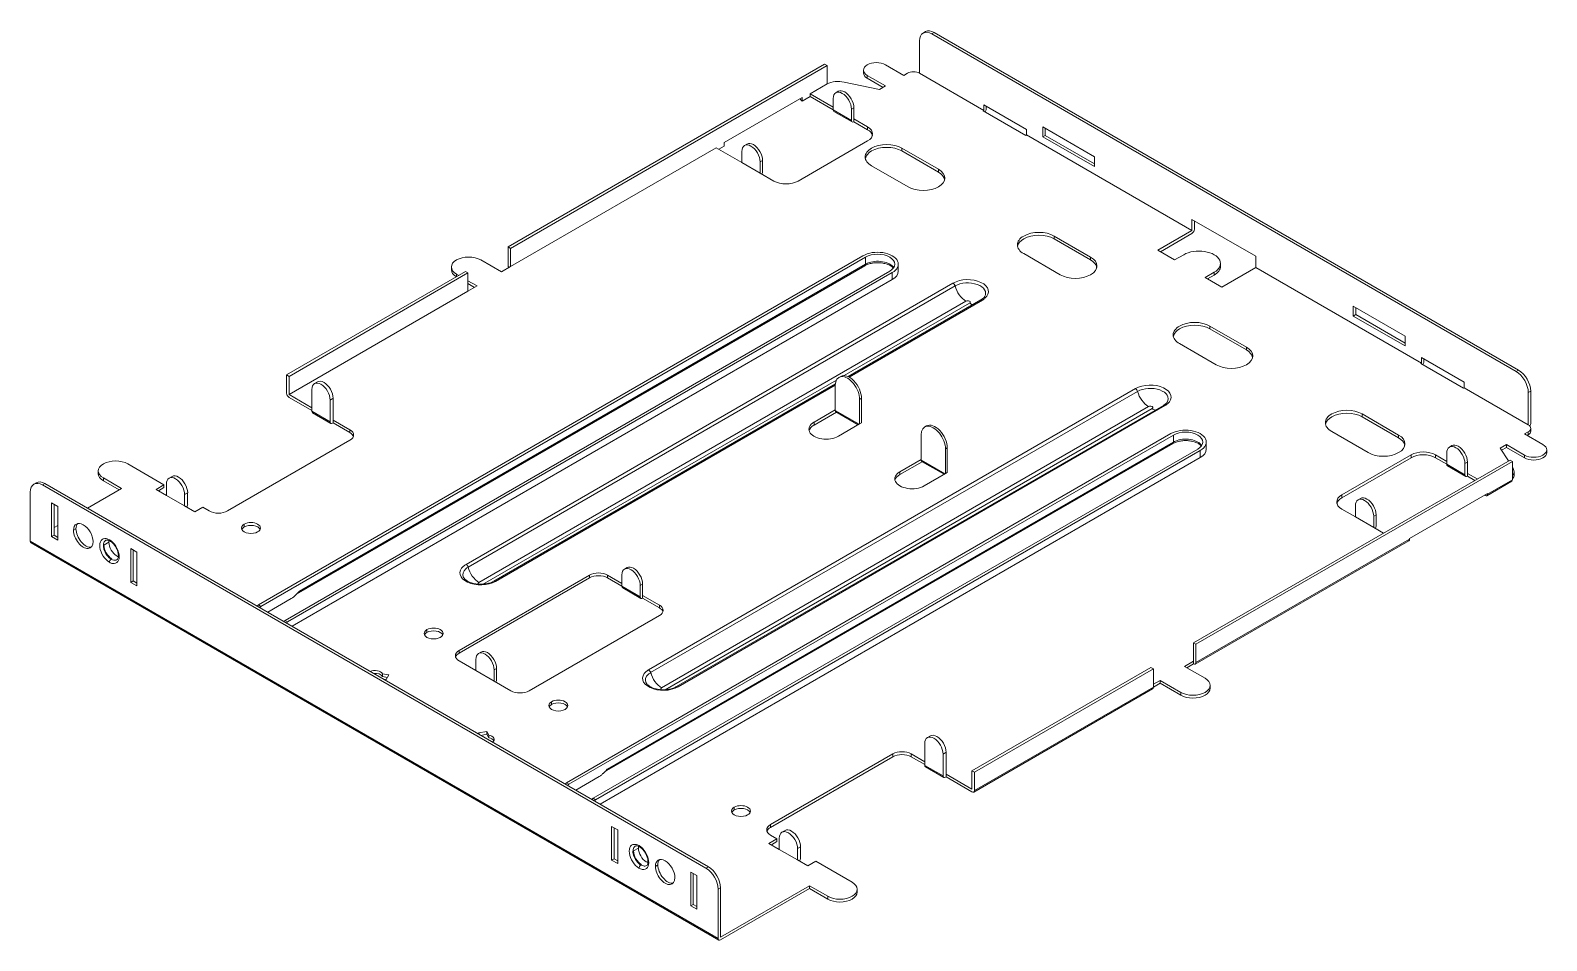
# Model space of a CAD drawing. Header units: millimetres. Extents: x 1920 to 4820, y 310 to 2320.
# Drawn here: x 3830.9 to 4007.1, y 1442.2 to 1547.9 of the extents above; entities that cross this region are included whole.
import ezdxf

# ---------------------------------------------------------------- set-up
doc = ezdxf.new("R2010")
doc.units = ezdxf.units.MM
doc.layers.add('core', color=7, linetype='Continuous', lineweight=20)

msp = doc.modelspace()

# ---------------------------------------------------------------- linework, layer by layer
at = {"layer": 'core'}
for p, q in [((3934.242, 1542.958), (3934.242, 1546.714)), ((3934.939, 1547.793), (3934.656, 1547.63)), ((3935.939, 1547.694), (3935.656, 1547.531)), ((3935.656, 1547.531), (4003.539, 1508.339)), ((4003.821, 1508.502), (3935.939, 1547.694)), ((3923.211, 1544.02), (3886.442, 1522.791)), ((3886.724, 1522.627), (3923.494, 1543.856)), ((3923.494, 1543.856), (3923.211, 1544.02)), ((3923.494, 1541.733), (3923.494, 1543.856)), ((3927.722, 1543.326), (3927.722, 1542.999)), ((3932.404, 1542.713), (3930.282, 1543.938)), ((3921.514, 1540.59), (3923.494, 1541.733)), ((3925.478, 1541.941), (3929.575, 1541.08)), ((3928.161, 1542.713), (3928.161, 1542.387)), ((3928.161, 1542.713), (3930.282, 1541.488)), ((3928.161, 1542.387), (3929.999, 1541.325)), ((3930.282, 1541.488), (3929.575, 1541.08)), ((3932.828, 1542.958), (3932.404, 1542.713)), ((3934.242, 1542.958), (3941.702, 1538.651)), ((3911.544, 1534.916), (3920.595, 1540.141)), ((3920.595, 1539.733), (3921.514, 1540.264)), ((3920.595, 1540.141), (3920.595, 1539.733)), ((3921.514, 1540.264), (3921.514, 1540.59)), ((3921.514, 1540.59), (3924.201, 1539.039)), ((3921.514, 1540.264), (3924.201, 1538.712)), ((3924.201, 1540.019), (3924.201, 1538.712)), ((3924.795, 1540.869), (3924.512, 1540.705)), ((3924.201, 1538.712), (3926.322, 1537.488)), ((3924.284, 1538.529), (3926.405, 1537.304)), ((3926.605, 1538.957), (3926.322, 1538.794)), ((3926.322, 1538.794), (3926.322, 1537.488)), ((3926.605, 1538.957), (3926.605, 1537.651)), ((3941.631, 1538.61), (3941.702, 1538.651)), ((3941.631, 1538.61), (3946.581, 1535.753)), ((3941.702, 1539.304), (3941.702, 1538.651)), ((3946.652, 1536.447), (3941.702, 1539.304)), ((3941.985, 1539.141), (3941.985, 1538.814)), ((3926.605, 1537.651), (3926.605, 1537.324)), ((3926.605, 1537.651), (3928.196, 1536.732)), ((3926.605, 1537.324), (3928.196, 1536.406)), ((3928.196, 1536.406), (3928.196, 1536.732)), ((3946.652, 1536.447), (3946.652, 1535.793)), ((3954.571, 1533.262), (3948.561, 1536.732)), ((3948.561, 1535.589), (3948.561, 1536.732)), ((3948.844, 1535.753), (3948.844, 1536.569)), ((3910.908, 1534.14), (3911.544, 1534.507)), ((3911.544, 1534.507), (3911.544, 1534.916)), ((3914.188, 1534.745), (3913.905, 1534.582)), ((3920.135, 1530.445), (3928.196, 1535.099)), ((3946.581, 1535.753), (3946.652, 1535.793)), ((3946.652, 1535.793), (3965.885, 1524.689)), ((3948.561, 1535.589), (3948.844, 1535.753)), ((3954.571, 1532.119), (3948.561, 1535.589)), ((3954.571, 1532.446), (3948.844, 1535.753)), ((3886.724, 1520.504), (3910.625, 1534.303)), ((3913.595, 1532.589), (3910.625, 1534.303)), ((3913.595, 1533.895), (3913.595, 1532.589)), ((3913.595, 1532.589), (3915.716, 1531.364)), ((3915.999, 1532.834), (3915.716, 1532.67)), ((3915.716, 1532.67), (3915.716, 1531.364)), ((3915.999, 1532.834), (3915.999, 1531.527)), ((3936.434, 1531.813), (3932.191, 1534.262)), ((3932.191, 1534.262), (3932.191, 1533.936)), ((3932.191, 1533.936), (3936.434, 1531.486)), ((3954.571, 1532.119), (3954.571, 1533.262)), ((3917.307, 1530.445), (3915.716, 1531.364)), ((3928.656, 1532.221), (3932.899, 1529.772)), ((3936.434, 1531.486), (3936.434, 1531.813)), ((3965.885, 1524.689), (3965.885, 1525.995)), ((3965.885, 1525.995), (3973.31, 1521.709)), ((3966.168, 1524.852), (3966.168, 1525.832)), ((3954.112, 1521.607), (3949.869, 1524.056)), ((3949.869, 1524.056), (3949.869, 1523.73)), ((3965.885, 1524.689), (3961.925, 1522.403)), ((3965.885, 1524.362), (3962.208, 1522.24)), ((3886.442, 1522.791), (3886.724, 1522.627)), ((3886.442, 1520.668), (3886.442, 1522.791)), ((3886.724, 1520.504), (3886.724, 1522.627)), ((3946.334, 1522.015), (3950.576, 1519.566)), ((3949.869, 1523.73), (3954.112, 1521.28)), ((3961.925, 1522.403), (3963.87, 1521.28)), ((3857.431, 1481.22), (3927.666, 1521.77)), ((3927.949, 1521.607), (3857.714, 1481.057)), ((3862.105, 1482.64), (3927.866, 1520.607)), ((3862.188, 1482.823), (3927.949, 1520.79)), ((3879.845, 1520.464), (3879.845, 1520.137)), ((3885.664, 1519.892), (3883.26, 1521.28)), ((3885.664, 1519.892), (3886.724, 1520.504)), ((3927.949, 1520.79), (3927.949, 1521.607)), ((3931.763, 1519.974), (3931.763, 1520.79)), ((3954.112, 1521.28), (3954.112, 1521.607)), ((3963.87, 1521.28), (3964.93, 1521.893)), ((3969.198, 1520.545), (3969.198, 1520.872)), ((3973.31, 1520.402), (3969.35, 1518.116)), ((3973.31, 1520.402), (3973.31, 1521.709)), ((3973.31, 1520.402), (3992.543, 1509.298)), ((3860.543, 1479.424), (3930.777, 1519.974)), ((3881.492, 1519.933), (3860.703, 1507.93)), ((3931.06, 1519.81), (3860.826, 1479.261)), ((3860.986, 1507.767), (3881.775, 1519.77)), ((3861.34, 1478.741), (3931.06, 1518.994)), ((3880.431, 1519.647), (3880.431, 1519.321)), ((3880.431, 1519.647), (3880.714, 1519.484)), ((3881.775, 1519.77), (3881.492, 1519.933)), ((3881.553, 1485.932), (3938.121, 1518.591)), ((3881.775, 1517.647), (3881.775, 1519.77)), ((3881.775, 1518.871), (3882.835, 1518.259)), ((3882.553, 1518.096), (3881.775, 1518.545)), ((3931.06, 1518.994), (3931.06, 1519.81)), ((3968.466, 1519.851), (3967.405, 1519.239)), ((3967.405, 1519.239), (3969.35, 1518.116)), ((3968.466, 1519.525), (3967.688, 1519.076)), ((3968.466, 1519.525), (3968.466, 1519.851)), ((3860.986, 1505.644), (3881.775, 1517.647)), ((3881.775, 1517.647), (3882.835, 1518.259)), ((3938.355, 1518.266), (3881.786, 1485.606)), ((3939.621, 1516.501), (3883.053, 1483.841)), ((3925.478, 1507.857), (3940.035, 1516.262)), ((3941.36, 1516.638), (3925.94, 1507.735)), ((3941.535, 1516.62), (3926.049, 1507.679)), ((3990.634, 1512.442), (3984.623, 1515.912)), ((3984.623, 1514.769), (3984.623, 1515.912)), ((3984.906, 1514.932), (3984.906, 1515.748)), ((3972.214, 1511.156), (3967.971, 1513.605)), ((3967.971, 1513.605), (3967.971, 1513.278)), ((3967.971, 1513.278), (3972.214, 1510.829)), ((3984.623, 1514.769), (3984.906, 1514.932)), ((3984.623, 1514.769), (3990.634, 1511.298)), ((3984.906, 1514.932), (3990.634, 1511.625)), ((3964.436, 1511.564), (3968.678, 1509.114)), ((3990.634, 1511.298), (3990.634, 1512.442)), ((3972.214, 1510.829), (3972.214, 1511.156)), ((3992.543, 1509.951), (3992.543, 1509.298)), ((3997.493, 1507.094), (3992.543, 1509.951)), ((3992.826, 1509.788), (3992.826, 1509.461)), ((3860.986, 1507.767), (3860.703, 1507.93)), ((3860.703, 1507.93), (3860.703, 1505.808)), ((3992.472, 1509.257), (3992.543, 1509.298)), ((3992.472, 1509.257), (3997.422, 1506.399)), ((4003.539, 1508.339), (4003.821, 1508.502)), ((3860.986, 1507.767), (3860.986, 1505.644)), ((3863.637, 1506.236), (3863.637, 1503.705)), ((3864.302, 1507.127), (3863.948, 1506.923)), ((3883.467, 1483.602), (3924.58, 1507.339)), ((3924.455, 1506.878), (3884.792, 1483.978)), ((3924.449, 1506.756), (3884.967, 1483.961)), ((3902.766, 1473.684), (3959.335, 1506.344)), ((3924.449, 1506.726), (3924.449, 1503.868)), ((3925.075, 1507.764), (3924.863, 1507.642)), ((3997.422, 1506.399), (3997.493, 1506.44)), ((3997.493, 1507.094), (3997.493, 1506.44)), ((3997.493, 1506.44), (4004.953, 1502.133)), ((3863.637, 1504.113), (3860.986, 1505.644)), ((3863.637, 1503.787), (3860.986, 1505.318)), ((3866.112, 1505.216), (3865.759, 1505.011)), ((3865.759, 1505.011), (3865.759, 1502.48)), ((3866.112, 1505.216), (3866.112, 1502.684)), ((3959.568, 1506.019), (3902.999, 1473.359)), ((3962.573, 1504.39), (3906.005, 1471.73)), ((3962.748, 1504.373), (3906.18, 1471.713)), ((3927.489, 1505.216), (3927.277, 1505.093)), ((3927.277, 1505.093), (3927.277, 1502.235)), ((3927.489, 1505.216), (3927.489, 1502.358)), ((4005.236, 1506.052), (4004.953, 1505.889)), ((4004.953, 1502.133), (4004.953, 1505.889)), ((4005.236, 1506.052), (4005.236, 1502.297)), ((3863.637, 1503.705), (3865.759, 1502.48)), ((3863.72, 1503.522), (3865.842, 1502.297)), ((3866.112, 1502.358), (3866.112, 1502.684)), ((3868.057, 1501.562), (3866.112, 1502.684)), ((3960.835, 1504.253), (3904.266, 1471.593)), ((3904.68, 1471.354), (3961.248, 1504.014)), ((3921.974, 1502.439), (3924.449, 1503.868)), ((3921.974, 1502.113), (3924.573, 1503.613)), ((3924.449, 1503.868), (3924.449, 1503.787)), ((3924.449, 1503.787), (3927.206, 1502.195)), ((3924.511, 1503.649), (3927.118, 1502.144)), ((3989.891, 1500.949), (3985.649, 1503.399)), ((3985.649, 1503.399), (3985.649, 1503.072)), ((3985.649, 1503.072), (3989.891, 1500.623)), ((3866.042, 1502.317), (3866.112, 1502.358)), ((3868.057, 1501.235), (3866.112, 1502.358)), ((3868.057, 1501.235), (3868.057, 1501.562)), ((3893.211, 1460.563), (3963.446, 1501.113)), ((3963.728, 1500.949), (3893.494, 1460.399)), ((3921.974, 1502.439), (3921.974, 1502.113)), ((3927.277, 1502.235), (3924.802, 1500.806)), ((3927.489, 1502.358), (3927.277, 1502.235)), ((3934.419, 1500.97), (3934.419, 1498.112)), ((3935.045, 1502.008), (3934.833, 1501.885)), ((3963.728, 1500.133), (3963.728, 1500.949)), ((3982.113, 1501.358), (3986.356, 1498.908)), ((3989.891, 1500.623), (3989.891, 1500.949)), ((4004.953, 1501.317), (4004.528, 1501.072)), ((4004.528, 1501.072), (4006.65, 1499.847)), ((4004.953, 1500.99), (4004.811, 1500.909)), ((4004.953, 1500.99), (4004.953, 1501.317)), ((4005.246, 1501.398), (4005.246, 1501.725)), ((3853.844, 1492.131), (3868.057, 1500.337)), ((3896.322, 1458.766), (3966.557, 1499.316)), ((3966.84, 1499.153), (3896.605, 1458.603)), ((3897.885, 1461.983), (3963.646, 1499.95)), ((3897.967, 1462.166), (3963.728, 1500.133)), ((3937.459, 1499.459), (3937.247, 1499.337)), ((3937.247, 1499.337), (3937.247, 1496.479)), ((3937.459, 1499.459), (3937.459, 1496.602)), ((3966.84, 1498.337), (3966.84, 1499.153)), ((3967.543, 1499.316), (3967.543, 1500.133)), ((3996.071, 1499.717), (3995.788, 1499.554)), ((4002.407, 1499.847), (4001.7, 1499.439)), ((4001.7, 1499.439), (4002.643, 1497.942)), ((4002.407, 1499.521), (4001.851, 1499.199)), ((4004.528, 1498.622), (4002.407, 1499.847)), ((4002.407, 1499.521), (4002.407, 1499.847)), ((4004.528, 1498.296), (4002.407, 1499.521)), ((4007.089, 1498.908), (4007.089, 1499.235)), ((3842.247, 1497.602), (3846.455, 1495.173)), ((3897.119, 1458.083), (3966.84, 1498.337)), ((3931.944, 1496.683), (3934.419, 1498.112)), ((3931.944, 1496.357), (3934.543, 1497.857)), ((3934.419, 1498.112), (3934.419, 1498.03)), ((3934.419, 1498.03), (3937.177, 1496.438)), ((3934.481, 1497.893), (3937.089, 1496.388)), ((3966.062, 1476.822), (4002.831, 1498.051)), ((4003.114, 1497.888), (3966.345, 1476.659)), ((3991.341, 1498.643), (3983.28, 1493.989)), ((3983.28, 1493.662), (3991.341, 1498.316)), ((3991.341, 1498.316), (3991.341, 1498.643)), ((3994.169, 1498.643), (3995.478, 1497.888)), ((3994.169, 1498.643), (3994.169, 1498.316)), ((3994.169, 1498.316), (3995.478, 1497.561)), ((3995.478, 1498.867), (3995.478, 1497.561)), ((3995.478, 1497.561), (3997.599, 1496.336)), ((3995.56, 1497.378), (3997.682, 1496.153)), ((3997.882, 1497.806), (3997.599, 1497.643)), ((3997.599, 1497.643), (3997.599, 1496.336)), ((3997.882, 1497.806), (3997.882, 1496.499)), ((4002.831, 1498.051), (4003.114, 1497.888)), ((4003.114, 1495.765), (4003.114, 1497.888)), ((4004.528, 1498.296), (4004.528, 1498.622)), ((3838.833, 1496.785), (3838.833, 1496.459)), ((3839.419, 1495.969), (3839.419, 1495.642)), ((3839.419, 1495.969), (3841.54, 1494.744)), ((3839.419, 1495.642), (3841.258, 1494.581)), ((3847.402, 1496.145), (3847.048, 1495.941)), ((3931.944, 1496.683), (3931.944, 1496.357)), ((3937.247, 1496.479), (3934.772, 1495.05)), ((3937.459, 1496.602), (3937.247, 1496.479)), ((3997.882, 1496.499), (3999.013, 1495.846)), ((3997.882, 1496.499), (3997.882, 1496.173)), ((3997.882, 1496.173), (3998.73, 1495.683)), ((4000.132, 1493.908), (4003.031, 1495.582)), ((4000.215, 1494.091), (4003.114, 1495.765)), ((4003.114, 1497.196), (4003.191, 1497.074)), ((4003.312, 1496.352), (4003.312, 1496.679)), ((3830.934, 1494.336), (3830.934, 1488.62)), ((3831.631, 1495.415), (3831.348, 1495.251)), ((3832.631, 1495.316), (3832.348, 1495.152)), ((3832.348, 1495.152), (3909.423, 1450.653)), ((3909.705, 1450.816), (3832.631, 1495.316)), ((3841.54, 1494.744), (3837.581, 1492.458)), ((3845.536, 1494.642), (3846.455, 1495.173)), ((3846.738, 1493.948), (3845.536, 1494.642)), ((3845.818, 1494.479), (3846.455, 1494.846)), ((3846.455, 1494.846), (3846.455, 1495.173)), ((3846.738, 1495.254), (3846.738, 1493.948)), ((3846.738, 1493.948), (3848.859, 1492.723)), ((3849.212, 1494.234), (3848.859, 1494.03)), ((3848.859, 1494.03), (3848.859, 1492.723)), ((3849.212, 1494.234), (3849.212, 1492.927)), ((3983.28, 1493.989), (3983.28, 1493.662)), ((3991.164, 1488.947), (4000.215, 1494.172)), ((3999.932, 1493.928), (3999.932, 1494.009)), ((4000.215, 1494.091), (4000.215, 1494.172)), ((3833.409, 1493.07), (3833.409, 1489.151)), ((3834.116, 1492.662), (3833.409, 1493.07)), ((3833.691, 1492.907), (3833.691, 1489.314)), ((3834.116, 1488.743), (3834.116, 1492.662)), ((3850.061, 1492.029), (3848.859, 1492.723)), ((3850.98, 1492.56), (3850.061, 1492.029)), ((3851.723, 1492.131), (3850.98, 1492.56)), ((3984.871, 1491.437), (3983.28, 1492.356)), ((3984.871, 1492.744), (3984.871, 1491.437)), ((3985.464, 1493.594), (3985.182, 1493.43)), ((3834.116, 1490.457), (3833.692, 1490.213)), ((3855.789, 1490.6), (3855.789, 1490.274)), ((3984.871, 1491.437), (3986.992, 1490.212)), ((3987.275, 1491.682), (3986.992, 1491.519)), ((3986.992, 1491.519), (3986.992, 1490.212)), ((3987.275, 1491.682), (3987.275, 1490.376)), ((3830.934, 1488.62), (3910.837, 1442.488)), ((3833.691, 1489.314), (3833.409, 1489.151)), ((3833.409, 1489.151), (3834.116, 1488.743)), ((3833.691, 1489.314), (3834.116, 1489.069)), ((3835.954, 1489.886), (3836.237, 1490.049)), ((3966.262, 1474.353), (3991.081, 1488.682)), ((3966.345, 1474.536), (3991.164, 1488.865)), ((3988.124, 1489.559), (3986.992, 1490.212)), ((3991.164, 1488.865), (3991.164, 1488.947)), ((3831.017, 1488.437), (3910.92, 1442.305)), ((3839.49, 1488.171), (3840.055, 1488.498)), ((3842.601, 1487.763), (3842.601, 1483.844)), ((3843.308, 1487.355), (3842.601, 1487.763)), ((3842.884, 1487.6), (3842.884, 1484.007)), ((3843.308, 1483.436), (3843.308, 1487.355)), ((3840.338, 1486.538), (3840.409, 1486.579)), ((3900.258, 1485.551), (3899.975, 1485.388)), ((3842.884, 1484.007), (3842.601, 1483.844)), ((3842.601, 1483.844), (3843.308, 1483.436)), ((3842.884, 1484.007), (3843.308, 1483.762)), ((3880.749, 1475.944), (3895.882, 1484.681)), ((3880.749, 1475.618), (3895.882, 1484.354)), ((3895.882, 1484.354), (3895.882, 1484.681)), ((3898.003, 1484.681), (3899.665, 1483.721)), ((3898.003, 1484.681), (3898.003, 1484.354)), ((3898.003, 1484.354), (3899.665, 1483.395)), ((3899.665, 1484.701), (3899.665, 1483.395)), ((3899.665, 1483.395), (3901.786, 1482.17)), ((3902.069, 1483.64), (3901.786, 1483.476)), ((3901.786, 1483.476), (3901.786, 1482.17)), ((3902.069, 1483.64), (3902.069, 1482.333)), ((3858.511, 1480.374), (3861.25, 1481.955)), ((3899.747, 1483.212), (3901.869, 1481.987)), ((3902.069, 1482.333), (3904.013, 1481.211)), ((3902.069, 1482.333), (3902.069, 1482.007)), ((3902.069, 1482.007), (3904.013, 1480.884)), ((3857.431, 1481.22), (3857.286, 1481.081)), ((3857.714, 1481.057), (3857.431, 1481.22)), ((3857.569, 1480.917), (3857.714, 1481.057)), ((3904.013, 1479.986), (3888.881, 1471.249)), ((3904.013, 1480.884), (3904.013, 1481.211)), ((3860.543, 1479.424), (3860.398, 1479.284)), ((3860.826, 1479.261), (3860.543, 1479.424)), ((3860.681, 1479.121), (3860.826, 1479.261)), ((3877.002, 1478.353), (3877.002, 1478.026)), ((3966.062, 1474.699), (3966.062, 1476.822)), ((3966.345, 1476.659), (3966.062, 1476.822)), ((3966.345, 1476.659), (3966.345, 1474.536)), ((3880.749, 1475.944), (3880.749, 1475.618)), ((3882.694, 1473.597), (3880.749, 1474.719)), ((3882.694, 1474.903), (3882.694, 1473.597)), ((3883.287, 1475.753), (3883.005, 1475.59)), ((3965.001, 1474.087), (3966.062, 1474.699)), ((3966.062, 1474.699), (3966.062, 1474.372)), ((3872.569, 1473.11), (3871.853, 1473.237)), ((3871.853, 1473.237), (3871.853, 1472.91)), ((3871.853, 1472.91), (3872.411, 1472.812)), ((3872.277, 1472.558), (3872.569, 1473.11)), ((3882.694, 1473.597), (3884.815, 1472.372)), ((3885.098, 1473.842), (3884.815, 1473.678)), ((3884.815, 1473.678), (3884.815, 1472.372)), ((3885.098, 1473.842), (3885.098, 1472.535)), ((3940.323, 1461.962), (3961.112, 1473.964)), ((3961.395, 1473.801), (3940.606, 1461.798)), ((3961.112, 1473.964), (3961.395, 1473.801)), ((3961.395, 1471.678), (3961.395, 1473.801)), ((3967.405, 1472.699), (3965.001, 1474.087)), ((3965.284, 1473.923), (3966.062, 1474.372)), ((3871.947, 1472.616), (3872.277, 1472.558)), ((3886.76, 1471.249), (3884.815, 1472.372)), ((3940.523, 1459.492), (3961.312, 1471.495)), ((3940.606, 1459.675), (3961.395, 1471.678)), ((3961.395, 1472.005), (3962.173, 1472.454)), ((3961.395, 1471.678), (3962.173, 1472.127)), ((3962.173, 1472.454), (3964.577, 1471.066)), ((3962.173, 1472.454), (3962.173, 1472.127)), ((3964.577, 1470.739), (3962.173, 1472.127)), ((3964.577, 1470.739), (3964.577, 1471.066)), ((3967.991, 1471.556), (3967.991, 1471.882)), ((3891.497, 1469.984), (3891.497, 1469.657)), ((3883.973, 1466.526), (3883.017, 1466.358)), ((3883.017, 1466.358), (3883.117, 1466.167)), ((3883.274, 1466.076), (3883.973, 1466.2)), ((3884.192, 1466.113), (3883.973, 1466.526)), ((3883.973, 1466.526), (3883.973, 1466.2)), ((3883.973, 1466.2), (3884.192, 1465.786)), ((3884.192, 1465.786), (3884.192, 1466.113)), ((3935.507, 1466.016), (3935.154, 1465.812)), ((3931.131, 1463.921), (3916.918, 1455.715)), ((3931.131, 1463.595), (3931.131, 1463.921)), ((3934.843, 1463.003), (3933.252, 1463.921)), ((3933.252, 1463.921), (3933.252, 1463.595)), ((3934.843, 1465.126), (3934.843, 1462.594)), ((3937.318, 1464.105), (3936.964, 1463.901)), ((3936.964, 1463.901), (3936.964, 1461.37)), ((3937.318, 1464.105), (3937.318, 1461.574)), ((3916.918, 1455.389), (3931.131, 1463.595)), ((3934.843, 1462.676), (3933.252, 1463.595)), ((3934.843, 1462.594), (3936.964, 1461.37)), ((3934.926, 1462.411), (3937.047, 1461.187)), ((3893.211, 1460.563), (3893.066, 1460.423)), ((3893.494, 1460.399), (3893.211, 1460.563)), ((3893.349, 1460.26), (3893.494, 1460.399)), ((3894.29, 1459.716), (3897.029, 1461.298)), ((3937.247, 1461.206), (3937.318, 1461.247)), ((3940.323, 1459.839), (3937.318, 1461.574)), ((3937.318, 1461.247), (3937.318, 1461.574)), ((3940.323, 1459.512), (3937.318, 1461.247)), ((3940.323, 1461.962), (3940.606, 1461.798)), ((3940.323, 1461.962), (3940.323, 1459.839)), ((3940.606, 1461.798), (3940.606, 1459.675)), ((3896.322, 1458.766), (3896.177, 1458.627)), ((3896.605, 1458.603), (3896.322, 1458.766)), ((3896.46, 1458.464), (3896.605, 1458.603)), ((3912.711, 1457.736), (3912.711, 1457.41)), ((3899.17, 1455.103), (3898.462, 1455.511)), ((3898.462, 1455.511), (3898.462, 1451.592)), ((3898.745, 1455.348), (3898.745, 1451.755)), ((3899.17, 1451.184), (3899.17, 1455.103)), ((3916.918, 1455.715), (3916.918, 1455.389)), ((3916.741, 1453.531), (3917.66, 1454.062)), ((3917.943, 1452.837), (3916.741, 1453.531)), ((3917.66, 1454.062), (3916.918, 1454.491)), ((3917.024, 1453.368), (3917.66, 1453.735)), ((3917.66, 1453.735), (3917.66, 1454.062)), ((3917.943, 1454.144), (3917.943, 1452.837)), ((3918.607, 1455.035), (3918.254, 1454.83)), ((3898.745, 1451.755), (3898.462, 1451.592)), ((3898.462, 1451.592), (3899.17, 1451.184)), ((3898.745, 1451.755), (3899.17, 1451.511)), ((3901.008, 1452.654), (3901.574, 1452.98)), ((3917.943, 1452.837), (3920.065, 1451.613)), ((3920.418, 1453.123), (3920.065, 1452.919)), ((3920.065, 1452.919), (3920.065, 1451.613)), ((3921.267, 1450.919), (3920.065, 1451.613)), ((3920.418, 1453.123), (3920.418, 1451.817)), ((3901.857, 1451.021), (3901.927, 1451.061)), ((3903.554, 1450.857), (3903.836, 1451.021)), ((3907.655, 1450.204), (3907.655, 1446.285)), ((3908.362, 1449.796), (3907.655, 1450.204)), ((3907.938, 1450.041), (3907.938, 1446.448)), ((3908.362, 1445.877), (3908.362, 1449.796)), ((3909.423, 1450.653), (3909.705, 1450.816)), ((3922.186, 1451.449), (3921.267, 1450.919)), ((3922.186, 1451.449), (3926.393, 1449.02)), ((3911.12, 1448.367), (3910.837, 1448.204)), ((3910.837, 1442.488), (3910.837, 1448.204)), ((3911.12, 1442.652), (3921.443, 1448.612)), ((3911.12, 1442.652), (3911.12, 1448.367)), ((3911.12, 1442.325), (3921.443, 1448.285)), ((3923.565, 1447.387), (3921.443, 1448.612)), ((3921.443, 1448.285), (3921.443, 1448.612)), ((3923.565, 1447.061), (3921.443, 1448.285)), ((3926.979, 1447.877), (3926.979, 1448.204)), ((3907.938, 1446.448), (3907.655, 1446.285)), ((3907.655, 1446.285), (3908.362, 1445.877)), ((3907.938, 1446.448), (3908.362, 1446.203)), ((3923.565, 1447.061), (3923.565, 1447.387))]:
    msp.add_line(p, q, dxfattribs=at)
for centre, major_axis, ratio, start_param, end_param in [((3935.656, 1545.898), (-1, 1.732), 0.5773503, 5.4977871, 7.0685835), ((3935.939, 1546.061), (1, -1.732), 0.5773503, 2.3561945, 3.141593), ((3929.222, 1543.326), (1.5, 0), 0.5773503, 2.3561945, 3.9269908), ((3929.222, 1543.326), (1.5, 0), 0.5773503, 0.7853982, 2.3561945), ((3933.535, 1542.55), (1, 0), 0.5773503, 0.7853982, 2.3561945), ((3924.794, 1540.856), (2, 0), 0.5773503, 1.2217305, 2.2785571), ((3929.222, 1542.999), (-1.5, 0), 0.5773503, 0.0000002, 0.7853982), ((3920.595, 1540.06), (-0.2, 0.346), 0.5773503, 1.3931, 2.3561945), ((3925.262, 1539.406), (-0.75, 1.299), 0.5773503, 5.4977871, 7.0685835), ((3925.545, 1539.57), (0.75, -1.299), 0.5773503, 2.3561945, 3.1415924), ((3925.262, 1539.406), (-0.75, 1.299), 0.5773503, 3.9269908, 5.4977871), ((3925.545, 1539.57), (0.75, -1.299), 0.5773503, 0.7853982, 2.3561945), ((3924.484, 1538.876), (0.2, 0.346), 0.5773503, 2.3561945, 3.1415913), ((3941.702, 1538.651), (-0.2, -0.346), 0.5773503, 1.3931, 2.3561945), ((3926.605, 1537.651), (-0.2, -0.346), 0.5773503, 5.4977871, 7.0685835), ((3926.782, 1535.916), (-2, 0), 0.5773503, 2.3561945, 3.9269908), ((3926.782, 1535.589), (2, 0), 0.5773503, 0.1418871, 0.7853982), ((3914.655, 1533.283), (-0.75, 1.299), 0.5773503, 5.4977871, 7.0685835), ((3914.938, 1533.446), (0.75, -1.299), 0.5773503, 2.3561945, 3.1415924), ((3914.655, 1533.283), (-0.75, 1.299), 0.5773503, 3.9269908, 5.4977871), ((3914.938, 1533.446), (0.75, -1.299), 0.5773503, 0.7853982, 2.3561945), ((3930.424, 1533.242), (-2.5, 0), 0.5773503, 3.9269908, 5.4977871), ((3930.424, 1532.915), (2.5, 0), 0.5773503, 0.7853982, 2.3561945), ((3930.424, 1533.242), (-2.5, 0), 0.5773503, 5.4977871, 7.0685835), ((3930.424, 1532.915), (2.5, 0), 0.5773503, 2.3561945, 3.0282254), ((3915.716, 1531.364), (-0.2, -0.346), 0.5773503, 1.5707965, 2.3561945), ((3934.666, 1530.792), (-2.5, 0), 0.5773503, 2.3561945, 3.9269908), ((3934.666, 1530.466), (2.5, 0), 0.5773503, 0.1133672, 0.7853982), ((3918.721, 1531.262), (-2, 0), 0.5773503, 0.7853982, 2.3561945), ((3934.666, 1530.792), (-2.5, 0), 0.5773503, 0.7853982, 2.3561945), ((3948.101, 1523.036), (-2.5, 0), 0.5773503, 5.4977871, 7.0685835), ((3948.101, 1523.036), (-2.5, 0), 0.5773503, 3.9269908, 5.4977871), ((3948.101, 1522.709), (2.5, 0), 0.5773503, 0.7853982, 2.3561945), ((3965.885, 1524.689), (-0.2, -0.346), 0.5773503, 0.7853982, 2.3561945), ((3929.363, 1520.79), (2.4, 0), 0.5773503, 5.4977871, 8.6393798), ((3929.363, 1520.79), (-2, 0), 0.5773503, 2.3561945, 5.4977871), ((3948.101, 1522.709), (2.5, 0), 0.5773503, 2.3561945, 3.0282254), ((3966.698, 1520.872), (2.5, 0), 0.5773503, 5.4977871, 8.6393798), ((3881.845, 1520.464), (2, 0), 0.5773503, 2.3561945, 3.9269908), ((3881.845, 1520.464), (2, 0), 0.5773503, 0.7853982, 2.3561945), ((3886.724, 1520.504), (-0.2, 0.346), 0.5773503, 0.7853982, 1.5707962), ((3927.666, 1520.954), (0.2, -0.346), 0.5773503, 0.0000014, 0.7853982), ((3929.363, 1519.974), (2, 0), 0.5773503, 2.2040431, 2.3561945), ((3929.363, 1519.974), (2, 0), 0.5773503, 0.3613797, 2.2040431), ((3952.344, 1520.586), (-2.5, 0), 0.5773503, 2.3561945, 3.9269908), ((3952.344, 1520.26), (2.5, 0), 0.5773503, 0.1133672, 0.7853982), ((3966.698, 1520.545), (-2.5, 0), 0.5773503, 2.3561945, 3.1415926), ((3881.845, 1520.137), (-2, 0), 0.5773503, 6.283185, 7.0685835), ((3929.363, 1519.974), (-2.4, 0), 0.5773503, 2.3561945, 3.1416418), ((3939.828, 1517.606), (-2.414, 0), 0.5773503, 2.5494457, 5.4977871), ((3938.121, 1518.306), (0.175, -0.303), 0.5773503, 1.1251364, 2.3561945), ((3939.828, 1517.415), (2.084, 0), 0.5773503, 5.9434072, 8.639332), ((3952.344, 1520.586), (-2.5, 0), 0.5773503, 0.7853982, 2.3561945), ((3939.621, 1518.052), (-0.95, 1.645), 0.5773227, 1.1252771, 2.3562184), ((3939.828, 1517.606), (-2.414, 0), 0.5773503, 2.3561945, 2.5494457), ((3939.828, 1516.381), (0.293, 0), 0.5773503, 5.4978349, 8.639332), ((3940.035, 1517.813), (-0.95, 1.645), 0.5773779, 2.3561706, 2.6559475), ((3941.535, 1516.335), (0.175, -0.303), 0.5773503, 2.3561945, 3.1415838), ((3966.203, 1512.584), (-2.5, 0), 0.5773503, 5.4977871, 7.0685835), ((3966.203, 1512.258), (2.5, 0), 0.5773503, 2.3561945, 3.0282254), ((3966.203, 1512.584), (-2.5, 0), 0.5773503, 3.9269908, 5.4977871), ((3966.203, 1512.258), (2.5, 0), 0.5773503, 0.7853982, 2.3561945), ((3970.446, 1510.135), (-2.5, 0), 0.5773503, 2.3561945, 3.9269908), ((3970.446, 1509.808), (2.5, 0), 0.5773503, 0.1133672, 0.7853982), ((3926.075, 1506.032), (1, -1.732), 0.5773503, 0.7853982, 3.1415925), ((3970.446, 1510.135), (-2.5, 0), 0.5773503, 0.7853982, 2.3561945), ((3992.543, 1509.298), (-0.2, -0.346), 0.5773503, 1.3931, 2.3561945), ((4003.539, 1506.706), (-1, 1.732), 0.5773503, 3.9269908, 5.4977871), ((4003.821, 1506.869), (1, -1.732), 0.5773503, 0.7853982, 2.3561945), ((3864.698, 1505.624), (-0.75, 1.299), 0.5773503, 5.4977871, 7.0685835), ((3865.052, 1505.828), (0.75, -1.299), 0.5773503, 2.3561945, 3.1415924), ((3864.698, 1505.624), (-0.75, 1.299), 0.5773503, 3.9269908, 5.4977871), ((3865.052, 1505.828), (0.75, -1.299), 0.5773503, 0.7853982, 2.3561945), ((3925.863, 1505.91), (-1, 1.732), 0.5773503, 3.9269908, 7.0685835), ((3961.041, 1505.358), (-2.414, 0), 0.5773503, 2.5494457, 5.4977871), ((3959.335, 1506.058), (0.175, -0.303), 0.5773503, 1.1251364, 2.3561945), ((3961.041, 1505.168), (2.084, 0), 0.5773503, 5.9434072, 8.639332), ((3860.986, 1505.644), (-0.2, 0.346), 0.5773503, 0.7853982, 2.3561945), ((3960.835, 1505.805), (-0.95, 1.645), 0.5773227, 1.1252771, 2.3562185), ((3962.748, 1504.087), (0.175, -0.303), 0.5773503, 2.3561945, 3.1415888), ((3961.041, 1505.358), (-2.414, 0), 0.5773503, 2.3561945, 2.5494457), ((3863.92, 1503.868), (0.2, 0.346), 0.5773503, 2.3561945, 3.1415913), ((3924.661, 1503.909), (0.15, 0.26), 0.5773503, 2.3561945, 3.1415913), ((3961.041, 1504.134), (0.293, 0), 0.5773503, 5.4977871, 8.6393798), ((3961.248, 1505.566), (-0.95, 1.645), 0.5773779, 2.3561705, 2.6559633), ((3983.881, 1502.378), (-2.5, 0), 0.5773503, 5.4977871, 7.0685835), ((3983.881, 1502.052), (2.5, 0), 0.5773503, 2.3561945, 3.0282254), ((3983.881, 1502.378), (-2.5, 0), 0.5773503, 3.9269908, 5.4977871), ((3983.881, 1502.052), (2.5, 0), 0.5773503, 0.7853982, 2.3561945), ((3866.042, 1502.644), (-0.2, -0.346), 0.5773503, 5.4977871, 7.0685835), ((3866.996, 1500.949), (-1.5, 0), 0.5773503, 2.3561945, 3.9269908), ((3866.996, 1500.623), (1.5, 0), 0.5773503, 0.1896733, 0.7853982), ((3923.388, 1501.623), (-2, 0), 0.5773503, 5.4977871, 8.6393798), ((3923.388, 1501.296), (2, 0), 0.5773503, 2.3561945, 2.9997302), ((3935.833, 1500.153), (-1, 1.732), 0.5773503, 3.9269908, 7.0685835), ((3936.045, 1500.276), (1, -1.732), 0.5773503, 0.7853982, 3.1415925), ((3965.143, 1500.133), (2.4, 0), 0.5773503, 5.4977871, 8.6393798), ((3965.143, 1500.133), (-2, 0), 0.5773503, 2.3561945, 5.4977871), ((3988.124, 1499.929), (-2.5, 0), 0.5773503, 2.3561945, 3.9269908), ((4004.246, 1501.725), (1, 0), 0.5773503, 5.4977871, 7.0685835), ((4004.246, 1501.398), (-1, 0), 0.5773503, 2.3561945, 3.141593), ((4004.953, 1502.133), (-0.2, -0.346), 0.5773503, 1.4860464, 2.3561945), ((3963.446, 1500.296), (0.2, -0.346), 0.5773503, 0.0000014, 0.7853982), ((3965.143, 1499.316), (2, 0), 0.5773503, 2.2040431, 2.3561945), ((3965.143, 1499.316), (2, 0), 0.5773503, 0.3613797, 2.2040431), ((3965.143, 1499.316), (-2.4, 0), 0.5773503, 2.3561945, 3.1416418), ((3988.124, 1499.602), (2.5, 0), 0.5773503, 0.1133672, 0.7853982), ((3992.755, 1497.826), (-2, 0), 0.5773503, 3.9269908, 5.4977871), ((3996.538, 1498.255), (-0.75, 1.299), 0.5773503, 5.4977871, 7.0685835), ((3996.821, 1498.418), (0.75, -1.299), 0.5773503, 2.3561945, 3.1415924), ((3996.538, 1498.255), (-0.75, 1.299), 0.5773503, 3.9269908, 5.4977871), ((3996.821, 1498.418), (0.75, -1.299), 0.5773503, 0.7853982, 2.3561945), ((4005.589, 1499.235), (1.5, 0), 0.5773503, 5.4977871, 7.0685835), ((3840.833, 1496.785), (2, 0), 0.5773503, 2.3561945, 3.9269908), ((3840.833, 1496.785), (2, 0), 0.5773503, 0.7853982, 2.3561945), ((3934.631, 1498.153), (0.15, 0.26), 0.5773503, 2.3561945, 3.1415913), ((3988.124, 1499.929), (-2.5, 0), 0.5773503, 0.7853982, 2.3561945), ((3992.755, 1497.5), (2, 0), 0.5773503, 0.7853982, 2.3561945), ((3995.76, 1497.724), (0.2, 0.346), 0.5773503, 2.3561945, 3.1415913), ((4005.589, 1499.235), (1.5, 0), 0.5773503, 3.9269908, 5.4977871), ((4005.589, 1498.908), (-1.5, 0), 0.5773503, 0.7853982, 2.3561945), ((4005.589, 1498.908), (-1.5, 0), 0.5773503, 2.3561945, 3.1415924), ((3832.631, 1493.683), (1, -1.732), 0.5773503, 2.3561945, 3.141593), ((3840.833, 1496.459), (-2, 0), 0.5773503, 6.283185, 7.0685835), ((3847.798, 1494.642), (-0.75, 1.299), 0.5773503, 5.4977871, 7.0685835), ((3848.152, 1494.846), (0.75, -1.299), 0.5773503, 2.3561945, 3.1415924), ((3847.798, 1494.642), (-0.75, 1.299), 0.5773503, 3.9269908, 5.4977871), ((3848.152, 1494.846), (0.75, -1.299), 0.5773503, 0.7853982, 2.3561945), ((3933.358, 1495.867), (-2, 0), 0.5773503, 5.4977871, 8.6393798), ((3933.358, 1495.54), (2, 0), 0.5773503, 2.3561945, 2.9997302), ((3997.882, 1496.499), (-0.2, -0.346), 0.5773503, 5.4977871, 7.0685835), ((4002.831, 1495.928), (0.2, -0.346), 0.5773503, 0.0000014, 0.7853982), ((4001.312, 1496.679), (2, 0), 0.5773503, 5.8350239, 6.6322512), ((4001.312, 1496.352), (-2, 0), 0.5773503, 2.6934312, 3.1415917), ((3832.348, 1493.519), (-1, 1.732), 0.5773503, 5.4977871, 7.0685835), ((3984.694, 1493.172), (-2, 0), 0.5773503, 5.4977871, 7.0685835), ((3999.932, 1494.254), (-0.2, 0.346), 0.5773503, 2.3561945, 3.9269908), ((3848.93, 1492.764), (-0.2, -0.346), 0.5773503, 1.3931, 2.3561945), ((3852.783, 1492.744), (-1.5, 0), 0.5773503, 0.7853982, 2.3561945), ((3984.694, 1492.846), (2, 0), 0.5773503, 2.3561945, 2.9997056), ((3985.932, 1492.131), (-0.75, 1.299), 0.5773503, 5.4977871, 7.0685835), ((3986.214, 1492.295), (0.75, -1.299), 0.5773503, 2.3561945, 3.1415924), ((3985.932, 1492.131), (-0.75, 1.299), 0.5773503, 3.9269908, 5.4977871), ((3986.214, 1492.295), (0.75, -1.299), 0.5773503, 0.7853982, 2.3561945), ((3837.086, 1489.233), (0.8, -1.386), 0.5773503, 0.7853982, 3.9269908), ((3837.368, 1489.396), (-0.8, 1.386), 0.5773503, 0.1776967, 0.7853982), ((3856.566, 1490.151), (-1.1, 0), 0.5773503, 5.4977871, 8.6393798), ((3856.566, 1490.151), (-1.1, 0), 0.5773503, 2.3561945, 5.4977871), ((3856.566, 1489.825), (1.1, 0), 0.5773503, 0.2600652, 2.3561945), ((3986.992, 1490.212), (-0.2, -0.346), 0.5773503, 1.5707965, 2.3561945), ((3831.217, 1488.784), (0.2, 0.346), 0.5773503, 2.3561945, 3.1415913), ((3837.086, 1489.233), (0.8, -1.386), 0.5773503, 3.9269908, 7.0685835), ((3837.368, 1489.396), (-0.8, 1.386), 0.5773503, 0.7853982, 2.9638471), ((3840.126, 1487.477), (0.8, -1.386), 0.5773503, 2.6887168, 5.4977871), ((3840.338, 1487.6), (0.65, -1.126), 0.5773503, 3.1416358, 5.4977871), ((3840.126, 1487.477), (0.8, -1.386), 0.5773503, 2.3561945, 2.6887168), ((3840.975, 1487.967), (-0.65, 1.126), 0.5773503, 0.5768998, 0.7853982), ((3840.338, 1488.906), (0.15, 0.26), 0.5773503, 2.3561945, 3.1380348), ((3840.126, 1487.477), (0.8, -1.386), 0.5773503, 5.8303095, 8.6393798), ((3856.566, 1489.825), (1.1, 0), 0.5773503, 2.3561945, 2.8815767), ((3990.881, 1489.029), (0.2, -0.346), 0.5773503, 0.0000014, 0.7853982), ((3840.409, 1487.64), (-0.65, 1.126), 0.5773503, 0.7853982, 2.3561945), ((3840.975, 1487.967), (-0.65, 1.126), 0.5773503, 0.7853982, 2.3561945), ((3840.975, 1487.967), (-0.65, 1.126), 0.5773503, 2.3561945, 2.5652826), ((3840.338, 1486.293), (-0.15, -0.26), 0.5773503, 3.9269908, 5.4977871), ((3840.126, 1487.477), (0.8, -1.386), 0.5773503, 5.4977871, 5.8303095), ((3840.338, 1487.6), (0.65, -1.126), 0.5773503, 5.4977871, 5.8303095), ((3840.338, 1487.6), (0.65, -1.126), 0.5773503, 5.8303095, 6.2730012), ((3883.26, 1484.946), (-2.414, 0), 0.5773503, 5.6910384, 8.6393798), ((3883.26, 1484.756), (2.084, 0), 0.5773503, 2.5494604, 3.4425267), ((3883.26, 1484.946), (-2.414, 0), 0.5773503, 5.4977871, 5.6910384), ((3883.26, 1484.756), (2.084, 0), 0.5773503, 2.3561945, 2.5494604), ((3881.553, 1485.646), (-0.175, 0.303), 0.5773503, 4.2668277, 5.4977871), ((3883.053, 1485.392), (0.95, -1.645), 0.5773779, 4.2668038, 5.4977625), ((3896.942, 1484.068), (-1.5, 0), 0.5773503, 3.9269908, 5.4977871), ((3900.725, 1484.089), (-0.75, 1.299), 0.5773503, 5.4977871, 7.0685835), ((3901.008, 1484.252), (0.75, -1.299), 0.5773503, 2.3561945, 3.1415924), ((3900.725, 1484.089), (-0.75, 1.299), 0.5773503, 3.9269908, 5.4977871), ((3901.008, 1484.252), (0.75, -1.299), 0.5773503, 0.7853982, 2.3561945), ((3883.26, 1483.721), (0.293, 0), 0.5773503, 2.3562104, 3.7313633), ((3884.967, 1483.675), (-0.175, 0.303), 0.5773503, 5.4977871, 6.2898324), ((3896.942, 1483.742), (1.5, 0), 0.5773503, 0.7853982, 2.3561945), ((3899.947, 1483.558), (0.2, 0.346), 0.5773503, 2.3561945, 3.1415913), ((3861.905, 1482.986), (-0.2, 0.346), 0.5773503, 3.1537654, 3.9269908), ((3902.069, 1482.333), (-0.2, -0.346), 0.5773503, 5.4977871, 7.0685835), ((3902.953, 1480.598), (-1.5, 0), 0.5773503, 2.3561945, 3.9269908), ((3902.953, 1480.272), (1.5, 0), 0.5773503, 0.1896733, 0.7853982), ((3877.78, 1477.904), (-1.1, 0), 0.5773503, 5.4977871, 8.6393798), ((3877.78, 1477.577), (1.1, 0), 0.5773503, 2.3561945, 2.8815767), ((3877.78, 1477.904), (-1.1, 0), 0.5773503, 2.3561945, 5.4977871), ((3877.78, 1477.577), (1.1, 0), 0.5773503, 0.2600652, 2.3561945), ((3881.81, 1475.332), (-1.5, 0), 0.5773503, 5.4977871, 7.0685835), ((3881.81, 1475.005), (1.5, 0), 0.5773503, 2.3561945, 2.9519194), ((3883.755, 1474.291), (-0.75, 1.299), 0.5773503, 5.4977871, 7.0685835), ((3884.037, 1474.454), (0.75, -1.299), 0.5773503, 2.3561945, 3.1415924), ((3883.755, 1474.291), (-0.75, 1.299), 0.5773503, 3.9269908, 5.4977871), ((3884.037, 1474.454), (0.75, -1.299), 0.5773503, 0.7853982, 2.3561945), ((3966.062, 1474.699), (-0.2, 0.346), 0.5773503, 2.3561945, 3.9269908), ((3870.991, 1473.086), (-0.9, 0), 0.5773503, 3.4351419, 5.3962242), ((3870.991, 1472.76), (0.9, 0), 0.5773503, 0.2935492, 1.7671498), ((3904.473, 1472.699), (-2.414, 0), 0.5773503, 5.6910384, 8.6393798), ((3904.473, 1472.508), (2.084, 0), 0.5773503, 2.5494604, 3.4425267), ((3904.473, 1472.699), (-2.414, 0), 0.5773503, 5.4977871, 5.6910384), ((3904.473, 1472.508), (2.084, 0), 0.5773503, 2.3561945, 2.5494604), ((3902.766, 1473.398), (-0.175, 0.303), 0.5773503, 4.2668277, 5.4977871), ((3904.266, 1473.145), (0.95, -1.645), 0.5773779, 4.2668038, 5.4977634), ((3965.991, 1471.882), (2, 0), 0.5773503, 5.4977871, 7.0685835), ((3884.815, 1472.372), (-0.2, -0.346), 0.5773503, 1.5707965, 2.3561945), ((3887.821, 1471.862), (-1.5, 0), 0.5773503, 0.7853982, 2.3561945), ((3904.473, 1471.474), (0.293, 0), 0.5773503, 2.3561945, 3.7313689), ((3906.18, 1471.427), (-0.175, 0.303), 0.5773503, 5.4977871, 6.2898324), ((3961.112, 1471.841), (0.2, -0.346), 0.5773503, 0.0000014, 0.7853982), ((3965.991, 1471.882), (2, 0), 0.5773503, 3.9269908, 5.4977871), ((3965.991, 1471.556), (-2, 0), 0.5773503, 2.3561945, 3.141593), ((3892.275, 1469.535), (-1.1, 0), 0.5773503, 5.4977871, 8.6393798), ((3892.275, 1469.208), (1.1, 0), 0.5773503, 2.3561945, 2.8815767), ((3892.275, 1469.535), (-1.1, 0), 0.5773503, 2.3561945, 5.4977871), ((3892.275, 1469.208), (1.1, 0), 0.5773503, 0.2600652, 2.3561945), ((3965.991, 1471.556), (-2, 0), 0.5773503, 0.7853982, 2.3561945), ((3883.931, 1465.615), (-0.9, 0), 0.5773503, 2.4577575, 4.4188398), ((3883.931, 1465.289), (0.9, 0), 0.5773503, 0.3196565, 1.2772471), ((3935.904, 1464.513), (-0.75, 1.299), 0.5773503, 5.4977871, 7.0685835), ((3936.257, 1464.717), (0.75, -1.299), 0.5773503, 2.3561945, 3.1415924), ((3935.904, 1464.513), (-0.75, 1.299), 0.5773503, 3.9269908, 5.4977871), ((3936.257, 1464.717), (0.75, -1.299), 0.5773503, 0.7853982, 2.3561945), ((3932.191, 1463.309), (-1.5, 0), 0.5773503, 3.9269908, 5.4977871), ((3897.685, 1462.329), (-0.2, 0.346), 0.5773503, 3.1537654, 3.9269908), ((3932.191, 1462.982), (1.5, 0), 0.5773503, 0.7853982, 2.3561945), ((3935.126, 1462.758), (0.2, 0.346), 0.5773503, 2.3561945, 3.1415913), ((3937.247, 1461.533), (-0.2, -0.346), 0.5773503, 5.4977871, 7.0685835), ((3940.323, 1459.839), (-0.2, 0.346), 0.5773503, 2.3561945, 3.9269908), ((3913.488, 1457.287), (-1.1, 0), 0.5773503, 5.4977871, 8.6393798), ((3913.488, 1456.961), (1.1, 0), 0.5773503, 2.3561945, 2.8815767), ((3913.488, 1457.287), (-1.1, 0), 0.5773503, 2.3561945, 5.4977871), ((3913.488, 1456.961), (1.1, 0), 0.5773503, 0.2600652, 2.3561945), ((3917.979, 1455.103), (-1.5, 0), 0.5773503, 5.4977871, 7.0685835), ((3917.979, 1454.776), (1.5, 0), 0.5773503, 2.3561945, 2.9519194), ((3919.004, 1453.531), (-0.75, 1.299), 0.5773503, 5.4977871, 7.0685835), ((3919.357, 1453.735), (0.75, -1.299), 0.5773503, 2.3561945, 3.1415924), ((3901.644, 1451.96), (0.8, -1.386), 0.5773503, 2.6887168, 5.4977871), ((3901.644, 1451.96), (0.8, -1.386), 0.5773503, 2.3561945, 2.6887168), ((3919.004, 1453.531), (-0.75, 1.299), 0.5773503, 3.9269908, 5.4977871), ((3919.357, 1453.735), (0.75, -1.299), 0.5773503, 0.7853982, 2.3561945), ((3901.857, 1452.082), (0.65, -1.126), 0.5773503, 3.1416358, 5.4977871), ((3901.927, 1452.123), (-0.65, 1.126), 0.5773503, 0.7853982, 2.3561945), ((3902.493, 1452.449), (-0.65, 1.126), 0.5773503, 0.5768998, 0.7853982), ((3902.493, 1452.449), (-0.65, 1.126), 0.5773503, 0.7853982, 2.3561945), ((3901.857, 1453.388), (0.15, 0.26), 0.5773503, 2.3561945, 3.1380348), ((3901.644, 1451.96), (0.8, -1.386), 0.5773503, 5.8303095, 8.6393798), ((3904.685, 1450.204), (0.8, -1.386), 0.5773503, 0.7853982, 3.9269908), ((3904.968, 1450.367), (-0.8, 1.386), 0.5773503, 0.1776967, 0.7853982), ((3920.135, 1451.653), (-0.2, -0.346), 0.5773503, 1.3931, 2.3561945), ((3901.857, 1450.776), (-0.15, -0.26), 0.5773503, 3.9269908, 5.4977871), ((3901.644, 1451.96), (0.8, -1.386), 0.5773503, 5.4977871, 5.8303095), ((3901.857, 1452.082), (0.65, -1.126), 0.5773503, 5.4977871, 5.8303095), ((3901.857, 1452.082), (0.65, -1.126), 0.5773503, 5.8303095, 6.2730012), ((3902.493, 1452.449), (-0.65, 1.126), 0.5773503, 2.3561945, 2.5652826), ((3904.685, 1450.204), (0.8, -1.386), 0.5773503, 3.9269908, 7.0685835), ((3904.968, 1450.367), (-0.8, 1.386), 0.5773503, 0.7853982, 2.9638471), ((3909.423, 1449.02), (-1, 1.732), 0.5773503, 3.9269908, 5.4977871), ((3909.705, 1449.183), (1, -1.732), 0.5773503, 0.7853982, 2.3561945), ((3924.979, 1448.204), (2, 0), 0.5773503, 5.4977871, 7.0685835), ((3924.979, 1448.204), (2, 0), 0.5773503, 3.9269908, 5.4977871), ((3924.979, 1447.877), (-2, 0), 0.5773503, 0.7853982, 2.3561945), ((3924.979, 1447.877), (-2, 0), 0.5773503, 2.3561945, 3.141593), ((3911.12, 1442.652), (-0.2, -0.346), 0.5773503, 5.4977871, 7.0685835)]:
    msp.add_ellipse(centre, major_axis=major_axis, ratio=ratio, start_param=start_param, end_param=end_param, dxfattribs=at)
for points, knots in [([(3927.866, 1520.607), (3927.927, 1520.642), (3928.117, 1520.739), (3928.5, 1520.87), (3929.02, 1520.957), (3929.569, 1520.967), (3930.102, 1520.898), (3930.579, 1520.758), (3930.961, 1520.563), (3931.134, 1520.413), (3931.199, 1520.341)], [0, 0, 0, 0, 0.0682762, 0.2006308, 0.3344469, 0.46927, 0.6042736, 0.7382611, 0.8703396, 1, 1, 1, 1]), ([(3963.646, 1499.95), (3963.707, 1499.985), (3963.897, 1500.082), (3964.28, 1500.213), (3964.8, 1500.3), (3965.348, 1500.31), (3965.882, 1500.241), (3966.359, 1500.1), (3966.74, 1499.905), (3966.914, 1499.756), (3966.978, 1499.684)], [0, 0, 0, 0, 0.0682762, 0.2006308, 0.3344469, 0.46927, 0.6042736, 0.7382611, 0.8703396, 1, 1, 1, 1]), ([(3839.697, 1488.723), (3839.726, 1488.748), (3839.81, 1488.772), (3839.998, 1488.743), (3840.133, 1488.677), (3840.188, 1488.646)], [0, 0, 0, 0, 0.3849072, 0.766113, 1, 1, 1, 1]), ([(3840.188, 1488.646), (3840.237, 1488.618), (3840.379, 1488.523), (3840.624, 1488.293), (3840.878, 1487.938), (3841.068, 1487.539), (3841.169, 1487.146), (3841.177, 1486.808), (3841.101, 1486.58), (3841.041, 1486.493), (3840.988, 1486.478), (3840.98, 1486.477)], [0, 0, 0, 0, 0.0666571, 0.1965464, 0.3283352, 0.4610377, 0.5929251, 0.7222677, 0.8489929, 0.9773667, 1, 1, 1, 1]), ([(3884.819, 1483.994), (3884.757, 1483.957), (3884.566, 1483.856), (3884.18, 1483.718), (3883.655, 1483.624), (3883.099, 1483.607), (3882.554, 1483.669), (3882.061, 1483.806), (3881.659, 1484.001), (3881.39, 1484.218), (3881.298, 1484.352), (3881.272, 1484.412)], [0, 0, 0, 0, 0.0618781, 0.1817621, 0.3027771, 0.4245903, 0.5465935, 0.6678896, 0.7877497, 0.9059131, 1, 1, 1, 1]), ([(3861.25, 1481.955), (3861.291, 1481.979), (3861.332, 1482.006), (3861.414, 1482.064), (3861.454, 1482.095), (3861.534, 1482.161), (3861.574, 1482.195), (3861.634, 1482.249), (3861.653, 1482.268), (3861.693, 1482.305), (3861.712, 1482.323), (3861.81, 1482.418), (3861.886, 1482.497), (3862, 1482.618), (3862.037, 1482.659), (3862.094, 1482.721), (3862.122, 1482.751), (3862.15, 1482.782), (3862.169, 1482.803), (3862.179, 1482.813), (3862.188, 1482.823)], [0, 0, 0, 0, 0.125, 0.125, 0.25, 0.25, 0.375, 0.375, 0.4375, 0.4375, 0.5, 0.5, 0.75, 0.75, 0.875, 0.875, 0.9375, 0.96875, 0.96875, 1, 1, 1, 1]), ([(3906.032, 1471.746), (3905.97, 1471.71), (3905.779, 1471.609), (3905.393, 1471.471), (3904.869, 1471.376), (3904.312, 1471.359), (3903.767, 1471.422), (3903.274, 1471.559), (3902.873, 1471.754), (3902.603, 1471.971), (3902.512, 1472.105), (3902.485, 1472.165)], [0, 0, 0, 0, 0.0618781, 0.1817621, 0.3027771, 0.4245903, 0.5465935, 0.6678896, 0.7877497, 0.9059131, 1, 1, 1, 1]), ([(3897.029, 1461.298), (3897.071, 1461.322), (3897.112, 1461.348), (3897.193, 1461.407), (3897.234, 1461.438), (3897.314, 1461.503), (3897.354, 1461.538), (3897.413, 1461.592), (3897.433, 1461.61), (3897.472, 1461.647), (3897.492, 1461.666), (3897.589, 1461.761), (3897.666, 1461.84), (3897.779, 1461.961), (3897.817, 1462.002), (3897.874, 1462.063), (3897.902, 1462.094), (3897.93, 1462.125), (3897.949, 1462.145), (3897.958, 1462.156), (3897.967, 1462.166)], [0, 0, 0, 0, 0.125, 0.125, 0.25, 0.25, 0.375, 0.375, 0.4375, 0.4375, 0.5, 0.5, 0.75, 0.75, 0.875, 0.875, 0.9375, 0.96875, 0.96875, 1, 1, 1, 1]), ([(3901.215, 1453.205), (3901.244, 1453.231), (3901.329, 1453.254), (3901.516, 1453.225), (3901.651, 1453.159), (3901.707, 1453.129)], [0, 0, 0, 0, 0.3849072, 0.766113, 1, 1, 1, 1]), ([(3901.707, 1453.129), (3901.755, 1453.101), (3901.898, 1453.005), (3902.142, 1452.775), (3902.397, 1452.42), (3902.586, 1452.021), (3902.687, 1451.628), (3902.696, 1451.291), (3902.619, 1451.063), (3902.559, 1450.976), (3902.506, 1450.961), (3902.498, 1450.959)], [0, 0, 0, 0, 0.0666571, 0.1965464, 0.3283352, 0.4610377, 0.5929251, 0.7222677, 0.8489929, 0.9773667, 1, 1, 1, 1])]:
    msp.add_open_spline(points, degree=3, knots=knots, dxfattribs=at)
for points, degree in [([(3941.589, 1516.805), (3941.332, 1516.622)], 1), ([(3941.8, 1517.039), (3941.758, 1516.917), (3941.589, 1516.805)], 2), ([(3962.802, 1504.558), (3962.546, 1504.375)], 1), ([(3963.013, 1504.791), (3962.971, 1504.67), (3962.802, 1504.558)], 2), ([(3861.812, 1482.413), (3861.897, 1482.529), (3862.105, 1482.64)], 2), ([(3897.591, 1461.756), (3897.677, 1461.871), (3897.885, 1461.983)], 2)]:
    msp.add_open_spline(points, degree=degree, dxfattribs=at)

doc.saveas('drawing.dxf')
